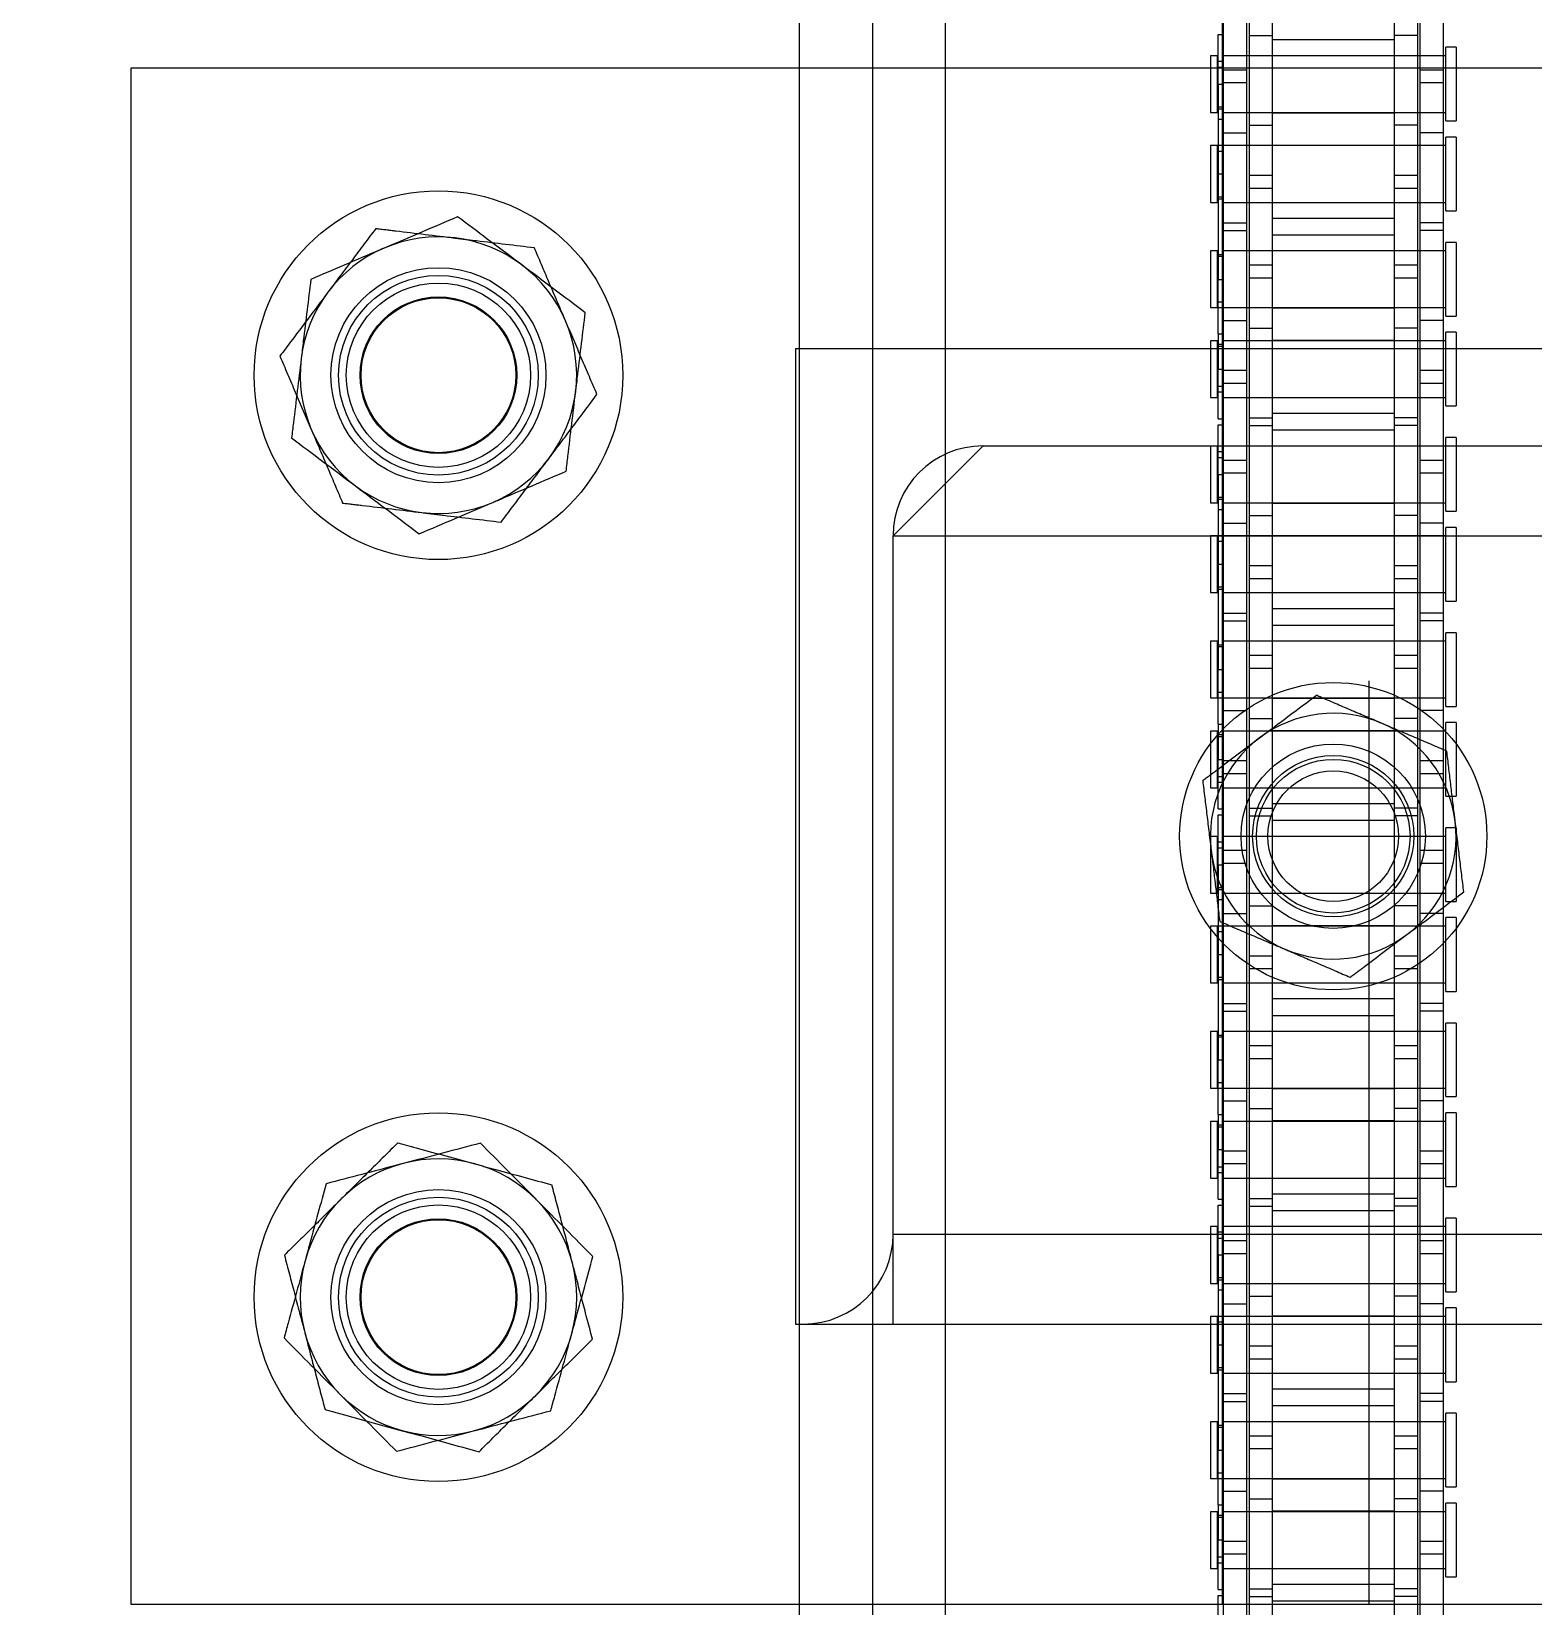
# Model space of a CAD drawing. Header units: metres. Extents: x 0 to 63075, y 0 to 44550.
# Drawn here: x 13844.7 to 13942.5, y 30472.4 to 30574.9 of the extents above; entities that cross this region are included whole.
import ezdxf

# ---------------------------------------------------------------- set-up
doc = ezdxf.new("R2010")
doc.units = ezdxf.units.M
doc.header["$LTSCALE"] = 75
doc.linetypes.add('HIDDEN2', pattern=[4.7625, 3.175, -1.5875])
for name, color, linetype in [('SDM', 7, 'Continuous'), ('SL1', 8, 'Continuous'), ('SL4', 4, 'Continuous'), ('ST1', 7, 'HIDDEN2')]:
    doc.layers.add(name, color=color, linetype=linetype)

# ---------------------------------------------------------------- blocks, each defined once
blk = doc.blocks.new('A$C52ce5e24')
at = {"layer": 'SL1'}
for radius, start, end in [(1221.5, 124.20985, 67.29436), (1158, 126.37415, 69.37001), (1150, 126.66829, 69.21988)]:
    blk.add_arc((6551.95, 10099.98), radius, start, end, dxfattribs=at)
blk = doc.blocks.new('A$Cb6dca9d5')
at = {"layer": 'SL4'}
for p, q in [((48.23, 4619.72), (48.23, 3669.71)), ((57.76, 3669.71), (57.76, 4459.48)), ((4.75, 3832.73), (48.23, 3832.73)), ((4.75, 3732.73), (4.75, 3832.73)), ((48, 3814.48), (48, 3750.98)), ((48, 3814.48), (48.23, 3814.48)), ((48, 3750.98), (48.23, 3750.98)), ((48.23, 3732.73), (4.75, 3732.73))]:
    blk.add_line(p, q, dxfattribs=at)
for centre, start, end in [((24.75, 3812.73), 53.0976, 113.0976), ((24.75, 3812.73), 113.0976, 173.0976), ((24.75, 3812.73), 353.0976, 53.0976), ((24.75, 3812.73), 173.0976, 233.0976), ((24.75, 3812.73), 293.0976, 353.0976), ((24.75, 3812.73), 233.0976, 293.0976), ((24.75, 3752.73), 104.7385, 164.7385), ((24.75, 3752.73), 44.7385, 104.7385), ((24.75, 3752.73), 344.7385, 44.7385), ((24.75, 3752.73), 164.7385, 224.7385), ((24.75, 3752.73), 284.7385, 344.7385), ((24.75, 3752.73), 224.7385, 284.7385)]:
    blk.add_arc(centre, 9, start, end, dxfattribs=at)
for points, knots in [([(26, 3823.04), (25.22, 3822.71), (23.66, 3822.04), (22.04, 3821.35), (21.22, 3821)], [0, 0, 0, 0, 0.495458, 1, 1, 1, 1]), ([(30.15, 3819.92), (30.06, 3820), (29.31, 3820.56), (27.9, 3821.61), (26.64, 3822.56), (26, 3823.04)], [0, 0, 0, 0, 0.07009, 0.5307844, 1, 1, 1, 1]), ([(21.22, 3821), (21.11, 3820.96), (20.25, 3820.59), (18.63, 3819.9), (17.17, 3819.28), (16.44, 3818.97)], [0, 0, 0, 0, 0.07009, 0.530784, 1, 1, 1, 1]), ([(34.31, 3816.8), (33.63, 3817.31), (32.27, 3818.33), (30.86, 3819.39), (30.15, 3819.92)], [0, 0, 0, 0, 0.495458, 1, 1, 1, 1]), ([(16.44, 3818.97), (16.28, 3817.64), (16.07, 3815.94), (15.86, 3814.19), (15.82, 3813.81)], [0, 0, 0, 0, 0.779636, 1, 1, 1, 1]), ([(33.68, 3811.64), (33.73, 3812.03), (33.94, 3813.77), (34.15, 3815.48), (34.31, 3816.8)], [0, 0, 0, 0, 0.2203639, 1, 1, 1, 1]), ([(15.82, 3813.81), (15.65, 3812.4), (15.43, 3810.66), (15.23, 3808.98), (15.19, 3808.65)], [0, 0, 0, 0, 0.803647, 1, 1, 1, 1]), ([(33.06, 3806.48), (33.1, 3806.81), (33.3, 3808.49), (33.51, 3810.24), (33.68, 3811.64)], [0, 0, 0, 0, 0.196353, 1, 1, 1, 1]), ([(15.19, 3808.65), (15.87, 3808.14), (17.23, 3807.12), (18.64, 3806.06), (19.35, 3805.53)], [0, 0, 0, 0, 0.495458, 1, 1, 1, 1]), ([(28.28, 3804.45), (28.39, 3804.49), (29.25, 3804.86), (30.87, 3805.55), (32.33, 3806.17), (33.06, 3806.48)], [0, 0, 0, 0, 0.07009, 0.530784, 1, 1, 1, 1]), ([(19.35, 3805.53), (19.44, 3805.45), (20.19, 3804.89), (21.6, 3803.84), (22.86, 3802.89), (23.5, 3802.41)], [0, 0, 0, 0, 0.07009, 0.530784, 1, 1, 1, 1]), ([(23.5, 3802.41), (24.28, 3802.74), (25.84, 3803.41), (27.46, 3804.1), (28.28, 3804.45)], [0, 0, 0, 0, 0.495458, 1, 1, 1, 1]), ([(27.49, 3762.75), (26.67, 3762.54), (25.02, 3762.1), (23.32, 3761.65), (22.46, 3761.43)], [0, 0, 0, 0, 0.495458, 1, 1, 1, 1]), ([(31.14, 3759.06), (31.06, 3759.15), (30.4, 3759.81), (29.16, 3761.06), (28.05, 3762.18), (27.49, 3762.75)], [0, 0, 0, 0, 0.07009, 0.530784, 1, 1, 1, 1]), ([(22.46, 3761.43), (22.34, 3761.4), (21.44, 3761.16), (19.74, 3760.71), (18.21, 3760.31), (17.44, 3760.11)], [0, 0, 0, 0, 0.07009, 0.530784, 1, 1, 1, 1]), ([(17.44, 3760.11), (17.08, 3758.82), (16.63, 3757.16), (16.17, 3755.47), (16.07, 3755.09)], [0, 0, 0, 0, 0.779636, 1, 1, 1, 1]), ([(34.8, 3755.37), (34.21, 3755.97), (33.01, 3757.18), (31.77, 3758.43), (31.14, 3759.06)], [0, 0, 0, 0, 0.495458, 1, 1, 1, 1]), ([(16.07, 3755.09), (15.7, 3753.73), (15.23, 3752.03), (14.79, 3750.4), (14.7, 3750.08)], [0, 0, 0, 0, 0.803647, 1, 1, 1, 1]), ([(33.43, 3750.36), (33.53, 3750.73), (34, 3752.43), (34.45, 3754.08), (34.8, 3755.37)], [0, 0, 0, 0, 0.2203639, 1, 1, 1, 1]), ([(14.7, 3750.08), (15.29, 3749.48), (16.49, 3748.27), (17.73, 3747.02), (18.36, 3746.39)], [0, 0, 0, 0, 0.495458, 1, 1, 1, 1]), ([(32.06, 3745.34), (32.15, 3745.66), (32.6, 3747.3), (33.06, 3748.99), (33.43, 3750.36)], [0, 0, 0, 0, 0.196353, 1, 1, 1, 1]), ([(18.36, 3746.39), (18.44, 3746.3), (19.1, 3745.64), (20.34, 3744.39), (21.45, 3743.27), (22.01, 3742.7)], [0, 0, 0, 0, 0.07009, 0.530784, 1, 1, 1, 1]), ([(27.04, 3744.02), (27.16, 3744.05), (28.06, 3744.29), (29.76, 3744.74), (31.29, 3745.14), (32.06, 3745.34)], [0, 0, 0, 0, 0.07009, 0.530784, 1, 1, 1, 1]), ([(22.01, 3742.7), (22.83, 3742.91), (24.48, 3743.35), (26.18, 3743.8), (27.04, 3744.02)], [0, 0, 0, 0, 0.495458, 1, 1, 1, 1])]:
    blk.add_open_spline(points, degree=3, knots=knots, dxfattribs=at)
at = {"layer": 'ST1'}
for p, q in [((53, 4669.71), (53, 3669.71)), ((57.76, 3669.71), (57.76, 4459.48)), ((75.78, 3732.73), (75.78, 4161.16)), ((85.31, 4150.02), (85.31, 3732.73)), ((77.52, 3841.2), (77.52, 3834.85)), ((79.03, 3841.2), (79.03, 3834.85)), ((86.96, 3841.2), (86.96, 3834.85)), ((88.49, 3841.2), (88.49, 3834.85)), ((75.84, 3837.59), (75.84, 3828.5)), ((77.36, 3837.59), (77.36, 3828.5)), ((88.64, 3837.59), (88.64, 3828.5)), ((90.16, 3837.59), (90.16, 3828.5)), ((75.51, 3834.91), (75.84, 3834.91)), ((75.51, 3831.67), (75.51, 3834.91)), ((77.52, 3834.85), (79.03, 3834.85)), ((77.52, 3834.85), (77.52, 3825.75)), ((79.03, 3834.85), (79.03, 3825.75)), ((88.49, 3834.85), (86.96, 3834.85)), ((86.96, 3834.85), (86.96, 3825.75)), ((88.49, 3834.85), (88.49, 3825.75)), ((79.03, 3834.57), (86.96, 3834.57)), ((90.34, 3829.28), (90.34, 3834.07)), ((91, 3834.07), (90.34, 3834.07)), ((91, 3834.07), (91, 3829.28)), ((48.23, 3832.73), (123.23, 3832.73)), ((75, 3833.52), (75, 3829.83)), ((75.47, 3833.52), (75, 3833.52)), ((75.47, 3829.83), (75.47, 3833.52)), ((75.84, 3833.15), (75.47, 3833.15)), ((75.51, 3832.78), (75.84, 3832.78)), ((77.36, 3833.52), (75.84, 3833.52)), ((90.34, 3833.52), (75.84, 3833.52)), ((75.84, 3832.61), (77.36, 3832.61)), ((79.03, 3833.52), (77.52, 3833.52)), ((86.96, 3833.52), (79.03, 3833.52)), ((88.49, 3833.52), (86.96, 3833.52)), ((90.16, 3833.52), (88.64, 3833.52)), ((88.64, 3832.61), (90.16, 3832.61)), ((75.51, 3831.67), (75.84, 3831.67)), ((75.51, 3831.67), (75.51, 3818.97)), ((77.36, 3831.75), (75.84, 3831.75)), ((90.16, 3831.75), (88.64, 3831.75)), ((75, 3829.83), (75.47, 3829.83)), ((75.47, 3830.2), (75.84, 3830.2)), ((75.51, 3830.06), (75.84, 3830.06)), ((75.84, 3829.83), (77.36, 3829.83)), ((75.84, 3829.83), (90.34, 3829.83)), ((77.52, 3829.83), (79.03, 3829.83)), ((79.03, 3829.83), (86.96, 3829.83)), ((86.96, 3829.79), (79.03, 3829.79)), ((86.96, 3829.83), (88.49, 3829.83)), ((88.64, 3829.83), (90.16, 3829.83)), ((75.84, 3829.38), (75.51, 3829.38)), ((75.84, 3828.5), (77.36, 3828.5)), ((75.84, 3828.5), (75.84, 3822.15)), ((77.36, 3828.5), (77.36, 3822.15)), ((77.52, 3829), (79.03, 3829)), ((88.49, 3829), (86.96, 3829)), ((90.16, 3828.5), (88.64, 3828.5)), ((88.64, 3828.5), (88.64, 3822.15)), ((90.16, 3828.5), (90.16, 3822.15)), ((90.34, 3829.28), (91, 3829.28)), ((75, 3827.67), (75, 3823.98)), ((75.47, 3827.67), (75, 3827.67)), ((75.47, 3823.98), (75.47, 3827.67)), ((77.36, 3827.67), (75.51, 3827.67)), ((90.34, 3827.67), (75.84, 3827.67)), ((79.03, 3827.67), (77.52, 3827.67)), ((79.03, 3827.71), (86.96, 3827.71)), ((86.96, 3827.67), (79.03, 3827.67)), ((88.49, 3827.67), (86.96, 3827.67)), ((90.16, 3827.67), (88.64, 3827.67)), ((90.34, 3823.43), (90.34, 3828.23)), ((91, 3828.23), (90.34, 3828.23)), ((91, 3828.23), (91, 3823.43)), ((75.84, 3827.3), (75.47, 3827.3)), ((75.51, 3825.83), (75.84, 3825.83)), ((77.52, 3825.75), (77.52, 3824.89)), ((77.52, 3825.75), (79.03, 3825.75)), ((79.03, 3825.75), (79.03, 3824.89)), ((86.96, 3825.75), (86.96, 3824.89)), ((86.96, 3825.75), (88.49, 3825.75)), ((88.49, 3825.75), (88.49, 3824.89)), ((75.47, 3824.35), (75.84, 3824.35)), ((77.52, 3824.89), (77.52, 3815.8)), ((79.03, 3824.89), (77.52, 3824.89)), ((79.03, 3824.89), (79.03, 3815.8)), ((86.96, 3824.89), (86.96, 3815.8)), ((88.49, 3824.89), (86.96, 3824.89)), ((88.49, 3824.89), (88.49, 3815.8)), ((75, 3823.98), (75.47, 3823.98)), ((75.51, 3824.21), (75.84, 3824.21)), ((75.84, 3823.98), (77.36, 3823.98)), ((75.84, 3823.98), (90.34, 3823.98)), ((77.52, 3823.98), (79.03, 3823.98)), ((79.03, 3823.98), (86.96, 3823.98)), ((86.96, 3823.98), (88.49, 3823.98)), ((88.64, 3823.98), (90.16, 3823.98)), ((90.34, 3823.43), (91, 3823.43)), ((75.84, 3822.65), (77.36, 3822.65)), ((86.96, 3822.93), (79.03, 3822.93)), ((90.16, 3822.65), (88.64, 3822.65)), ((75.84, 3822.15), (77.36, 3822.15)), ((75.84, 3822.15), (75.84, 3813.05)), ((77.36, 3822.15), (77.36, 3813.05)), ((79.03, 3821.87), (86.96, 3821.87)), ((90.16, 3822.15), (88.64, 3822.15)), ((88.64, 3822.15), (88.64, 3813.05)), ((90.16, 3822.15), (90.16, 3813.05)), ((90.34, 3816.58), (90.34, 3821.37)), ((91, 3821.37), (90.34, 3821.37)), ((91, 3821.37), (91, 3816.58)), ((75, 3820.82), (75, 3817.13)), ((75.47, 3820.82), (75, 3820.82)), ((75.47, 3817.13), (75.47, 3820.82)), ((75.84, 3820.45), (75.47, 3820.45)), ((75.51, 3820.59), (75.84, 3820.59)), ((77.36, 3820.82), (75.84, 3820.82)), ((90.34, 3820.82), (75.84, 3820.82)), ((79.03, 3820.82), (77.52, 3820.82)), ((86.96, 3820.82), (79.03, 3820.82)), ((88.49, 3820.82), (86.96, 3820.82)), ((90.16, 3820.82), (88.64, 3820.82)), ((77.52, 3819.91), (79.03, 3819.91)), ((86.96, 3819.91), (88.49, 3819.91)), ((75.51, 3818.97), (75.84, 3818.97)), ((75.51, 3815.42), (75.51, 3818.97)), ((79.03, 3819.05), (77.52, 3819.05)), ((88.49, 3819.05), (86.96, 3819.05)), ((75.47, 3817.5), (75.84, 3817.5)), ((75, 3817.13), (75.47, 3817.13)), ((75.51, 3817.13), (77.36, 3817.13)), ((75.84, 3817.13), (90.34, 3817.13)), ((75.84, 3816.3), (77.36, 3816.3)), ((77.52, 3817.13), (79.03, 3817.13)), ((79.03, 3817.13), (86.96, 3817.13)), ((86.96, 3817.09), (79.03, 3817.09)), ((86.96, 3817.13), (88.49, 3817.13)), ((88.64, 3817.13), (90.16, 3817.13)), ((90.16, 3816.3), (88.64, 3816.3)), ((90.34, 3816.58), (91, 3816.58)), ((75.51, 3815.42), (75.51, 3813.13)), ((75.51, 3815.42), (75.84, 3815.42)), ((77.52, 3815.8), (79.03, 3815.8)), ((77.52, 3815.8), (77.52, 3809.45)), ((79.03, 3815.8), (79.03, 3809.45)), ((88.49, 3815.8), (86.96, 3815.8)), ((86.96, 3815.8), (86.96, 3809.45)), ((88.49, 3815.8), (88.49, 3809.45)), ((90.34, 3810.73), (90.34, 3815.53)), ((91, 3815.53), (90.34, 3815.53)), ((91, 3815.53), (91, 3810.73)), ((48.23, 3814.48), (123.23, 3814.48)), ((75, 3814.97), (75, 3811.28)), ((75.47, 3814.97), (75, 3814.97)), ((75.47, 3811.28), (75.47, 3814.97)), ((75.84, 3814.6), (75.47, 3814.6)), ((75.51, 3814.75), (75.84, 3814.75)), ((77.36, 3814.97), (75.84, 3814.97)), ((90.34, 3814.97), (75.84, 3814.97)), ((79.03, 3814.97), (77.52, 3814.97)), ((79.03, 3815.01), (86.96, 3815.01)), ((86.96, 3814.97), (79.03, 3814.97)), ((88.49, 3814.97), (86.96, 3814.97)), ((90.16, 3814.97), (88.64, 3814.97)), ((75.51, 3813.13), (75.84, 3813.13)), ((75.51, 3809.9), (75.51, 3813.13)), ((75.84, 3813.05), (75.84, 3812.19)), ((75.84, 3813.05), (77.36, 3813.05)), ((75.84, 3812.19), (75.84, 3803.1)), ((77.36, 3812.19), (75.84, 3812.19)), ((77.36, 3813.05), (77.36, 3812.19)), ((77.36, 3812.19), (77.36, 3803.1)), ((88.64, 3813.05), (88.64, 3812.19)), ((88.64, 3813.05), (90.16, 3813.05)), ((88.64, 3812.19), (88.64, 3803.1)), ((90.16, 3812.19), (88.64, 3812.19)), ((90.16, 3813.05), (90.16, 3812.19)), ((90.16, 3812.19), (90.16, 3803.1)), ((75, 3811.28), (75.47, 3811.28)), ((75.47, 3811.65), (75.84, 3811.65)), ((75.51, 3812.02), (75.84, 3812.02)), ((75.84, 3811.28), (77.36, 3811.28)), ((75.84, 3811.28), (90.34, 3811.28)), ((77.52, 3811.28), (79.03, 3811.28)), ((79.03, 3811.28), (86.96, 3811.28)), ((86.96, 3811.28), (88.49, 3811.28)), ((88.64, 3811.28), (90.16, 3811.28)), ((86.96, 3810.23), (79.03, 3810.23)), ((90.34, 3810.73), (91, 3810.73)), ((75.51, 3809.9), (75.84, 3809.9)), ((75.51, 3809.51), (75.84, 3809.51)), ((75.51, 3806.27), (75.51, 3809.51)), ((77.52, 3809.95), (79.03, 3809.95)), ((77.52, 3809.45), (79.03, 3809.45)), ((77.52, 3809.45), (77.52, 3800.35)), ((79.03, 3809.17), (86.96, 3809.17)), ((79.03, 3809.45), (79.03, 3800.35)), ((88.49, 3809.95), (86.96, 3809.95)), ((88.49, 3809.45), (86.96, 3809.45)), ((86.96, 3809.45), (86.96, 3800.35)), ((88.49, 3809.45), (88.49, 3800.35)), ((60.2, 3808.13), (54.35, 3802.28)), ((60.2, 3808.13), (325.8, 3808.13)), ((75, 3808.12), (75, 3804.43)), ((75.47, 3808.12), (75, 3808.12)), ((75.47, 3804.43), (75.47, 3808.12)), ((77.36, 3808.12), (75.84, 3808.12)), ((90.34, 3808.12), (75.84, 3808.12)), ((79.03, 3808.12), (77.52, 3808.12)), ((86.96, 3808.12), (79.03, 3808.12)), ((88.49, 3808.12), (86.96, 3808.12)), ((90.16, 3808.12), (88.64, 3808.12)), ((90.34, 3803.88), (90.34, 3808.67)), ((91, 3808.67), (90.34, 3808.67)), ((91, 3808.67), (91, 3803.88)), ((75.84, 3807.75), (75.47, 3807.75)), ((75.51, 3807.38), (75.84, 3807.38)), ((75.84, 3807.21), (77.36, 3807.21)), ((88.64, 3807.21), (90.16, 3807.21)), ((75.51, 3806.27), (75.84, 3806.27)), ((75.51, 3806.27), (75.51, 3793.57)), ((77.36, 3806.35), (75.84, 3806.35)), ((90.16, 3806.35), (88.64, 3806.35)), ((75, 3804.43), (75.47, 3804.43)), ((75.47, 3804.8), (75.84, 3804.8)), ((75.51, 3804.66), (75.84, 3804.66)), ((75.84, 3803.98), (75.51, 3803.98)), ((75.84, 3804.43), (77.36, 3804.43)), ((75.84, 3804.43), (90.34, 3804.43)), ((77.52, 3804.43), (79.03, 3804.43)), ((79.03, 3804.43), (86.96, 3804.43)), ((86.96, 3804.39), (79.03, 3804.39)), ((86.96, 3804.43), (88.49, 3804.43)), ((88.64, 3804.43), (90.16, 3804.43)), ((90.34, 3803.88), (91, 3803.88)), ((75.84, 3803.1), (77.36, 3803.1)), ((75.84, 3803.1), (75.84, 3796.75)), ((77.36, 3803.1), (77.36, 3796.75)), ((77.52, 3803.6), (79.03, 3803.6)), ((88.49, 3803.6), (86.96, 3803.6)), ((90.16, 3803.1), (88.64, 3803.1)), ((88.64, 3803.1), (88.64, 3796.75)), ((90.16, 3803.1), (90.16, 3796.75)), ((90.34, 3798.03), (90.34, 3802.83)), ((91, 3802.83), (90.34, 3802.83)), ((91, 3802.83), (91, 3798.03)), ((54.35, 3802.28), (331.65, 3802.28)), ((54.35, 3756.83), (54.35, 3802.28)), ((75, 3802.27), (75, 3798.58)), ((75.47, 3802.27), (75, 3802.27)), ((75.47, 3798.58), (75.47, 3802.27)), ((75.84, 3801.9), (75.47, 3801.9)), ((77.36, 3802.27), (75.51, 3802.27)), ((90.34, 3802.27), (75.84, 3802.27)), ((79.03, 3802.27), (77.52, 3802.27)), ((79.03, 3802.31), (86.96, 3802.31)), ((86.96, 3802.27), (79.03, 3802.27)), ((88.49, 3802.27), (86.96, 3802.27)), ((90.16, 3802.27), (88.64, 3802.27)), ((75.51, 3800.43), (75.84, 3800.43)), ((77.52, 3800.35), (77.52, 3799.49)), ((77.52, 3800.35), (79.03, 3800.35)), ((79.03, 3800.35), (79.03, 3799.49)), ((86.96, 3800.35), (86.96, 3799.49)), ((86.96, 3800.35), (88.49, 3800.35)), ((88.49, 3800.35), (88.49, 3799.49)), ((75.47, 3798.95), (75.84, 3798.95)), ((75.51, 3798.81), (75.84, 3798.81)), ((77.52, 3799.49), (77.52, 3790.4)), ((79.03, 3799.49), (77.52, 3799.49)), ((79.03, 3799.49), (79.03, 3790.4)), ((86.96, 3799.49), (86.96, 3790.4)), ((88.49, 3799.49), (86.96, 3799.49)), ((88.49, 3799.49), (88.49, 3790.4)), ((75, 3798.58), (75.47, 3798.58)), ((75.84, 3798.58), (77.36, 3798.58)), ((75.84, 3798.58), (90.34, 3798.58)), ((77.52, 3798.58), (79.03, 3798.58)), ((79.03, 3798.58), (86.96, 3798.58)), ((86.96, 3798.58), (88.49, 3798.58)), ((88.64, 3798.58), (90.16, 3798.58)), ((90.34, 3798.03), (91, 3798.03)), ((75.84, 3797.25), (77.36, 3797.25)), ((75.84, 3796.75), (77.36, 3796.75)), ((75.84, 3796.75), (75.84, 3787.65)), ((77.36, 3796.75), (77.36, 3787.65)), ((86.96, 3797.53), (79.03, 3797.53)), ((90.16, 3797.25), (88.64, 3797.25)), ((90.16, 3796.75), (88.64, 3796.75)), ((88.64, 3796.75), (88.64, 3787.65)), ((90.16, 3796.75), (90.16, 3787.65)), ((79.03, 3796.47), (86.96, 3796.47)), ((90.34, 3791.18), (90.34, 3795.97)), ((91, 3795.97), (90.34, 3795.97)), ((91, 3795.97), (91, 3791.18)), ((75, 3795.42), (75, 3791.73)), ((75.47, 3795.42), (75, 3795.42)), ((75.47, 3791.73), (75.47, 3795.42)), ((75.84, 3795.05), (75.47, 3795.05)), ((75.51, 3795.19), (75.84, 3795.19)), ((77.36, 3795.42), (75.84, 3795.42)), ((90.34, 3795.42), (75.84, 3795.42)), ((79.03, 3795.42), (77.52, 3795.42)), ((86.96, 3795.42), (79.03, 3795.42)), ((88.49, 3795.42), (86.96, 3795.42)), ((90.16, 3795.42), (88.64, 3795.42)), ((77.52, 3794.51), (79.03, 3794.51)), ((79.03, 3793.65), (77.52, 3793.65)), ((86.96, 3794.51), (88.49, 3794.51)), ((88.49, 3793.65), (86.96, 3793.65)), ((75.51, 3793.57), (75.84, 3793.57)), ((75.51, 3790.02), (75.51, 3793.57)), ((75, 3791.73), (75.47, 3791.73)), ((75.47, 3792.1), (75.84, 3792.1)), ((75.51, 3791.73), (77.36, 3791.73)), ((75.84, 3791.73), (90.34, 3791.73)), ((77.52, 3791.73), (79.03, 3791.73)), ((79.03, 3791.73), (86.96, 3791.73)), ((86.96, 3791.69), (79.03, 3791.69)), ((86.96, 3791.73), (88.49, 3791.73)), ((88.64, 3791.73), (90.16, 3791.73)), ((75.84, 3790.9), (77.36, 3790.9)), ((90.16, 3790.9), (88.64, 3790.9)), ((90.34, 3791.18), (91, 3791.18)), ((75, 3789.57), (75, 3785.88)), ((75.47, 3789.57), (75, 3789.57)), ((75.47, 3785.88), (75.47, 3789.57)), ((75.51, 3790.02), (75.51, 3787.73)), ((75.51, 3790.02), (75.84, 3790.02)), ((77.36, 3789.57), (75.84, 3789.57)), ((90.34, 3789.57), (75.84, 3789.57)), ((77.52, 3790.4), (79.03, 3790.4)), ((77.52, 3790.4), (77.52, 3784.05)), ((79.03, 3789.57), (77.52, 3789.57)), ((79.03, 3789.61), (86.96, 3789.61)), ((86.96, 3789.57), (79.03, 3789.57)), ((79.03, 3790.4), (79.03, 3784.05)), ((88.49, 3790.4), (86.96, 3790.4)), ((86.96, 3790.4), (86.96, 3784.05)), ((88.49, 3789.57), (86.96, 3789.57)), ((88.49, 3790.4), (88.49, 3784.05)), ((90.16, 3789.57), (88.64, 3789.57)), ((90.34, 3785.33), (90.34, 3790.13)), ((91, 3790.13), (90.34, 3790.13)), ((91, 3790.13), (91, 3785.33)), ((75.84, 3789.2), (75.47, 3789.2)), ((75.51, 3789.35), (75.84, 3789.35)), ((75.51, 3787.73), (75.84, 3787.73)), ((75.51, 3784.5), (75.51, 3787.73)), ((75.84, 3787.65), (75.84, 3786.79)), ((75.84, 3787.65), (77.36, 3787.65)), ((77.36, 3787.65), (77.36, 3786.79)), ((88.64, 3787.65), (88.64, 3786.79)), ((88.64, 3787.65), (90.16, 3787.65)), ((90.16, 3787.65), (90.16, 3786.79)), ((75.51, 3786.62), (75.84, 3786.62)), ((75.84, 3786.79), (75.84, 3777.7)), ((77.36, 3786.79), (75.84, 3786.79)), ((77.36, 3786.79), (77.36, 3777.7)), ((88.64, 3786.79), (88.64, 3777.7)), ((90.16, 3786.79), (88.64, 3786.79)), ((90.16, 3786.79), (90.16, 3777.7)), ((75, 3785.88), (75.47, 3785.88)), ((75.47, 3786.25), (75.84, 3786.25)), ((75.84, 3785.88), (77.36, 3785.88)), ((75.84, 3785.88), (90.34, 3785.88)), ((77.52, 3785.88), (79.03, 3785.88)), ((79.03, 3785.88), (86.96, 3785.88)), ((86.96, 3785.88), (88.49, 3785.88)), ((88.64, 3785.88), (90.16, 3785.88)), ((75.51, 3784.5), (75.84, 3784.5)), ((77.52, 3784.55), (79.03, 3784.55)), ((86.96, 3784.83), (79.03, 3784.83)), ((88.49, 3784.55), (86.96, 3784.55)), ((90.34, 3785.33), (91, 3785.33)), ((75.51, 3784.11), (75.84, 3784.11)), ((75.51, 3780.87), (75.51, 3784.11)), ((77.52, 3784.05), (79.03, 3784.05)), ((77.52, 3784.05), (77.52, 3774.95)), ((79.03, 3783.77), (86.96, 3783.77)), ((79.03, 3784.05), (79.03, 3774.95)), ((88.49, 3784.05), (86.96, 3784.05)), ((86.96, 3784.05), (86.96, 3774.95)), ((88.49, 3784.05), (88.49, 3774.95)), ((75, 3782.72), (75, 3779.03)), ((75.47, 3782.72), (75, 3782.72)), ((75.47, 3779.03), (75.47, 3782.72)), ((75.84, 3782.35), (75.47, 3782.35)), ((77.36, 3782.72), (75.84, 3782.72)), ((90.34, 3782.72), (75.84, 3782.72)), ((79.03, 3782.72), (77.52, 3782.72)), ((86.96, 3782.72), (79.03, 3782.72)), ((88.49, 3782.72), (86.96, 3782.72)), ((90.16, 3782.72), (88.64, 3782.72)), ((90.34, 3778.48), (90.34, 3783.27)), ((91, 3783.27), (90.34, 3783.27)), ((91, 3783.27), (91, 3778.48)), ((75.51, 3781.98), (75.84, 3781.98)), ((75.84, 3781.81), (77.36, 3781.81)), ((88.64, 3781.81), (90.16, 3781.81)), ((75.51, 3780.87), (75.84, 3780.87)), ((75.51, 3780.87), (75.51, 3768.17)), ((77.36, 3780.95), (75.84, 3780.95)), ((90.16, 3780.95), (88.64, 3780.95)), ((75.47, 3779.4), (75.84, 3779.4)), ((75.51, 3779.26), (75.84, 3779.26)), ((75, 3779.03), (75.47, 3779.03)), ((75.84, 3778.58), (75.51, 3778.58)), ((75.84, 3779.03), (77.36, 3779.03)), ((75.84, 3779.03), (90.34, 3779.03)), ((77.52, 3779.03), (79.03, 3779.03)), ((79.03, 3779.03), (86.96, 3779.03)), ((86.96, 3778.99), (79.03, 3778.99)), ((86.96, 3779.03), (88.49, 3779.03)), ((88.64, 3779.03), (90.16, 3779.03)), ((90.34, 3778.48), (91, 3778.48)), ((75.84, 3777.7), (77.36, 3777.7)), ((75.84, 3777.7), (75.84, 3771.35)), ((77.36, 3777.7), (77.36, 3771.35)), ((77.52, 3778.2), (79.03, 3778.2)), ((88.49, 3778.2), (86.96, 3778.2)), ((90.16, 3777.7), (88.64, 3777.7)), ((88.64, 3777.7), (88.64, 3771.35)), ((90.16, 3777.7), (90.16, 3771.35)), ((90.34, 3772.63), (90.34, 3777.43)), ((91, 3777.43), (90.34, 3777.43)), ((91, 3777.43), (91, 3772.63)), ((75, 3776.87), (75, 3773.18)), ((75.47, 3776.87), (75, 3776.87)), ((75.47, 3773.18), (75.47, 3776.87)), ((75.84, 3776.5), (75.47, 3776.5)), ((77.36, 3776.87), (75.51, 3776.87)), ((90.34, 3776.87), (75.84, 3776.87)), ((79.03, 3776.87), (77.52, 3776.87)), ((79.03, 3776.91), (86.96, 3776.91)), ((86.96, 3776.87), (79.03, 3776.87)), ((88.49, 3776.87), (86.96, 3776.87)), ((90.16, 3776.87), (88.64, 3776.87)), ((75.51, 3775.03), (75.84, 3775.03)), ((77.52, 3774.95), (77.52, 3774.1)), ((77.52, 3774.95), (79.03, 3774.95)), ((79.03, 3774.95), (79.03, 3774.1)), ((86.96, 3774.95), (86.96, 3774.1)), ((86.96, 3774.95), (88.49, 3774.95)), ((88.49, 3774.95), (88.49, 3774.1)), ((75, 3773.18), (75.47, 3773.18)), ((75.47, 3773.55), (75.84, 3773.55)), ((75.51, 3773.41), (75.84, 3773.41)), ((75.84, 3773.18), (77.36, 3773.18)), ((75.84, 3773.18), (90.34, 3773.18)), ((77.52, 3774.1), (77.52, 3765)), ((79.03, 3774.1), (77.52, 3774.1)), ((77.52, 3773.18), (79.03, 3773.18)), ((79.03, 3773.18), (86.96, 3773.18)), ((79.03, 3774.1), (79.03, 3765)), ((86.96, 3774.1), (86.96, 3765)), ((88.49, 3774.1), (86.96, 3774.1)), ((86.96, 3773.18), (88.49, 3773.18)), ((88.49, 3774.1), (88.49, 3765)), ((88.64, 3773.18), (90.16, 3773.18)), ((86.96, 3772.14), (79.03, 3772.14)), ((90.34, 3772.63), (91, 3772.63)), ((75.84, 3771.85), (77.36, 3771.85)), ((75.84, 3771.35), (77.36, 3771.35)), ((75.84, 3771.35), (75.84, 3762.25)), ((77.36, 3771.35), (77.36, 3762.25)), ((79.03, 3771.07), (86.96, 3771.07)), ((90.16, 3771.85), (88.64, 3771.85)), ((90.16, 3771.35), (88.64, 3771.35)), ((88.64, 3771.35), (88.64, 3762.25)), ((90.16, 3771.35), (90.16, 3762.25)), ((75, 3770.02), (75, 3766.33)), ((75.47, 3770.02), (75, 3770.02)), ((75.47, 3766.33), (75.47, 3770.02)), ((77.36, 3770.02), (75.84, 3770.02)), ((90.34, 3770.02), (75.84, 3770.02)), ((79.03, 3770.02), (77.52, 3770.02)), ((86.96, 3770.02), (79.03, 3770.02)), ((88.49, 3770.02), (86.96, 3770.02)), ((90.16, 3770.02), (88.64, 3770.02)), ((90.34, 3765.78), (90.34, 3770.57)), ((91, 3770.57), (90.34, 3770.57)), ((91, 3770.57), (91, 3765.78)), ((75.84, 3769.65), (75.47, 3769.65)), ((75.51, 3769.79), (75.84, 3769.79)), ((77.52, 3769.11), (79.03, 3769.11)), ((86.96, 3769.11), (88.49, 3769.11)), ((75.51, 3768.17), (75.84, 3768.17)), ((75.51, 3764.62), (75.51, 3768.17)), ((79.03, 3768.25), (77.52, 3768.25)), ((88.49, 3768.25), (86.96, 3768.25)), ((75, 3766.33), (75.47, 3766.33)), ((75.47, 3766.7), (75.84, 3766.7)), ((75.51, 3766.33), (77.36, 3766.33)), ((75.84, 3766.33), (90.34, 3766.33)), ((77.52, 3766.33), (79.03, 3766.33)), ((79.03, 3766.33), (86.96, 3766.33)), ((86.96, 3766.29), (79.03, 3766.29)), ((86.96, 3766.33), (88.49, 3766.33)), ((88.64, 3766.33), (90.16, 3766.33)), ((75.84, 3765.5), (77.36, 3765.5)), ((77.52, 3765), (79.03, 3765)), ((77.52, 3765), (77.52, 3758.65)), ((79.03, 3765), (79.03, 3758.65)), ((88.49, 3765), (86.96, 3765)), ((86.96, 3765), (86.96, 3758.65)), ((88.49, 3765), (88.49, 3758.65)), ((90.16, 3765.5), (88.64, 3765.5)), ((90.34, 3765.78), (91, 3765.78)), ((75, 3764.17), (75, 3760.48)), ((75.47, 3764.17), (75, 3764.17)), ((75.47, 3760.48), (75.47, 3764.17)), ((75.51, 3764.62), (75.51, 3762.33)), ((75.51, 3764.62), (75.84, 3764.62)), ((75.51, 3763.95), (75.84, 3763.95)), ((77.36, 3764.17), (75.84, 3764.17)), ((90.34, 3764.17), (75.84, 3764.17)), ((79.03, 3764.17), (77.52, 3764.17)), ((79.03, 3764.22), (86.96, 3764.22)), ((86.96, 3764.17), (79.03, 3764.17)), ((88.49, 3764.17), (86.96, 3764.17)), ((90.16, 3764.17), (88.64, 3764.17)), ((90.34, 3759.93), (90.34, 3764.73)), ((91, 3764.73), (90.34, 3764.73)), ((91, 3764.73), (91, 3759.93)), ((75.84, 3763.8), (75.47, 3763.8)), ((75.51, 3762.33), (75.84, 3762.33)), ((75.51, 3759.1), (75.51, 3762.33)), ((75.84, 3762.25), (75.84, 3761.4)), ((75.84, 3762.25), (77.36, 3762.25)), ((77.36, 3762.25), (77.36, 3761.4)), ((88.64, 3762.25), (88.64, 3761.4)), ((88.64, 3762.25), (90.16, 3762.25)), ((90.16, 3762.25), (90.16, 3761.4)), ((75.47, 3760.85), (75.84, 3760.85)), ((75.51, 3761.22), (75.84, 3761.22)), ((75.84, 3761.4), (75.84, 3752.3)), ((77.36, 3761.4), (75.84, 3761.4)), ((77.36, 3761.4), (77.36, 3752.3)), ((88.64, 3761.4), (88.64, 3752.3)), ((90.16, 3761.4), (88.64, 3761.4)), ((90.16, 3761.4), (90.16, 3752.3)), ((75, 3760.48), (75.47, 3760.48)), ((75.84, 3760.48), (77.36, 3760.48)), ((75.84, 3760.48), (90.34, 3760.48)), ((77.52, 3760.48), (79.03, 3760.48)), ((79.03, 3760.48), (86.96, 3760.48)), ((86.96, 3760.48), (88.49, 3760.48)), ((88.64, 3760.48), (90.16, 3760.48)), ((90.34, 3759.93), (91, 3759.93)), ((75.51, 3759.1), (75.84, 3759.1)), ((77.52, 3759.15), (79.03, 3759.15)), ((86.96, 3759.44), (79.03, 3759.44)), ((88.49, 3759.15), (86.96, 3759.15)), ((75.51, 3758.71), (75.84, 3758.71)), ((75.51, 3755.48), (75.51, 3758.71)), ((77.52, 3758.65), (79.03, 3758.65)), ((77.52, 3758.65), (77.52, 3749.56)), ((79.03, 3758.37), (86.96, 3758.37)), ((79.03, 3758.65), (79.03, 3749.56)), ((88.49, 3758.65), (86.96, 3758.65)), ((86.96, 3758.65), (86.96, 3749.56)), ((88.49, 3758.65), (88.49, 3749.56)), ((90.34, 3753.08), (90.34, 3757.87)), ((91, 3757.87), (90.34, 3757.87)), ((91, 3757.87), (91, 3753.08)), ((54.35, 3750.98), (54.35, 3756.83)), ((54.35, 3756.83), (331.65, 3756.83)), ((75, 3757.32), (75, 3753.63)), ((75.47, 3757.32), (75, 3757.32)), ((75.47, 3753.63), (75.47, 3757.32)), ((75.84, 3756.95), (75.47, 3756.95)), ((77.36, 3757.32), (75.84, 3757.32)), ((90.34, 3757.32), (75.84, 3757.32)), ((79.03, 3757.32), (77.52, 3757.32)), ((86.96, 3757.32), (79.03, 3757.32)), ((88.49, 3757.32), (86.96, 3757.32)), ((90.16, 3757.32), (88.64, 3757.32)), ((75.51, 3756.58), (75.84, 3756.58)), ((75.84, 3756.41), (77.36, 3756.41)), ((88.64, 3756.41), (90.16, 3756.41)), ((75.51, 3755.48), (75.84, 3755.48)), ((75.51, 3755.48), (75.51, 3742.78)), ((77.36, 3755.55), (75.84, 3755.55)), ((90.16, 3755.55), (88.64, 3755.55)), ((75, 3753.63), (75.47, 3753.63)), ((75.47, 3754), (75.84, 3754)), ((75.51, 3753.86), (75.84, 3753.86)), ((75.84, 3753.63), (77.36, 3753.63)), ((75.84, 3753.63), (90.34, 3753.63)), ((77.52, 3753.63), (79.03, 3753.63)), ((79.03, 3753.63), (86.96, 3753.63)), ((86.96, 3753.63), (88.49, 3753.63)), ((88.64, 3753.63), (90.16, 3753.63)), ((75.84, 3753.18), (75.51, 3753.18)), ((77.52, 3752.8), (79.03, 3752.8)), ((86.96, 3753.59), (79.03, 3753.59)), ((88.49, 3752.8), (86.96, 3752.8)), ((90.34, 3753.08), (91, 3753.08)), ((75.84, 3752.3), (77.36, 3752.3)), ((75.84, 3752.3), (75.84, 3745.95)), ((77.36, 3752.3), (77.36, 3745.95)), ((90.16, 3752.3), (88.64, 3752.3)), ((88.64, 3752.3), (88.64, 3745.95)), ((90.16, 3752.3), (90.16, 3745.95)), ((90.34, 3747.23), (90.34, 3752.03)), ((91, 3752.03), (90.34, 3752.03)), ((91, 3752.03), (91, 3747.23)), ((48.23, 3750.98), (123.23, 3750.98)), ((75, 3751.47), (75, 3747.78)), ((75.47, 3751.47), (75, 3751.47)), ((75.47, 3747.78), (75.47, 3751.47)), ((75.84, 3751.1), (75.47, 3751.1)), ((77.36, 3751.47), (75.51, 3751.47)), ((90.34, 3751.47), (75.84, 3751.47)), ((79.03, 3751.47), (77.52, 3751.47)), ((79.03, 3751.52), (86.96, 3751.52)), ((86.96, 3751.47), (79.03, 3751.47)), ((88.49, 3751.47), (86.96, 3751.47)), ((90.16, 3751.47), (88.64, 3751.47)), ((75.51, 3749.63), (75.84, 3749.63)), ((77.52, 3749.56), (77.52, 3748.7)), ((77.52, 3749.56), (79.03, 3749.56)), ((79.03, 3749.56), (79.03, 3748.7)), ((86.96, 3749.56), (86.96, 3748.7)), ((86.96, 3749.56), (88.49, 3749.56)), ((88.49, 3749.56), (88.49, 3748.7)), ((77.52, 3748.7), (77.52, 3739.6)), ((79.03, 3748.7), (77.52, 3748.7)), ((79.03, 3748.7), (79.03, 3739.6)), ((86.96, 3748.7), (86.96, 3739.6)), ((88.49, 3748.7), (86.96, 3748.7)), ((88.49, 3748.7), (88.49, 3739.6)), ((75, 3747.78), (75.47, 3747.78)), ((75.47, 3748.15), (75.84, 3748.15)), ((75.51, 3748.01), (75.84, 3748.01)), ((75.84, 3747.78), (77.36, 3747.78)), ((75.84, 3747.78), (90.34, 3747.78)), ((77.52, 3747.78), (79.03, 3747.78)), ((79.03, 3747.78), (86.96, 3747.78)), ((86.96, 3747.78), (88.49, 3747.78)), ((88.64, 3747.78), (90.16, 3747.78)), ((75.84, 3746.45), (77.36, 3746.45)), ((86.96, 3746.74), (79.03, 3746.74)), ((90.16, 3746.45), (88.64, 3746.45)), ((90.34, 3747.23), (91, 3747.23)), ((75.84, 3745.95), (77.36, 3745.95)), ((75.84, 3745.95), (75.84, 3736.86)), ((77.36, 3745.95), (77.36, 3736.86)), ((79.03, 3745.67), (86.96, 3745.67)), ((90.16, 3745.95), (88.64, 3745.95)), ((88.64, 3745.95), (88.64, 3736.86)), ((90.16, 3745.95), (90.16, 3736.86)), ((75, 3744.62), (75, 3740.93)), ((75.47, 3744.62), (75, 3744.62)), ((75.47, 3740.93), (75.47, 3744.62)), ((75.51, 3744.39), (75.84, 3744.39)), ((77.36, 3744.62), (75.84, 3744.62)), ((90.34, 3744.62), (75.84, 3744.62)), ((79.03, 3744.62), (77.52, 3744.62)), ((86.96, 3744.62), (79.03, 3744.62)), ((88.49, 3744.62), (86.96, 3744.62)), ((90.16, 3744.62), (88.64, 3744.62)), ((90.34, 3740.38), (90.34, 3745.17)), ((91, 3745.17), (90.34, 3745.17)), ((91, 3745.17), (91, 3740.38)), ((75.84, 3744.25), (75.47, 3744.25)), ((77.52, 3743.71), (79.03, 3743.71)), ((86.96, 3743.71), (88.49, 3743.71)), ((75.51, 3742.78), (75.84, 3742.78)), ((75.51, 3739.22), (75.51, 3742.78)), ((79.03, 3742.85), (77.52, 3742.85)), ((88.49, 3742.85), (86.96, 3742.85)), ((75, 3740.93), (75.47, 3740.93)), ((75.47, 3741.3), (75.84, 3741.3)), ((75.51, 3740.93), (77.36, 3740.93)), ((75.84, 3740.93), (90.34, 3740.93)), ((77.52, 3740.93), (79.03, 3740.93)), ((79.03, 3740.93), (86.96, 3740.93)), ((86.96, 3740.89), (79.03, 3740.89)), ((86.96, 3740.93), (88.49, 3740.93)), ((88.64, 3740.93), (90.16, 3740.93)), ((90.34, 3740.38), (91, 3740.38)), ((75.84, 3740.1), (77.36, 3740.1)), ((77.52, 3739.6), (79.03, 3739.6)), ((77.52, 3739.6), (77.52, 3733.25)), ((79.03, 3739.6), (79.03, 3733.25)), ((88.49, 3739.6), (86.96, 3739.6)), ((86.96, 3739.6), (86.96, 3733.25)), ((88.49, 3739.6), (88.49, 3733.25)), ((90.16, 3740.1), (88.64, 3740.1)), ((90.34, 3734.53), (90.34, 3739.33)), ((91, 3739.33), (90.34, 3739.33)), ((91, 3739.33), (91, 3734.53)), ((75, 3738.77), (75, 3735.08)), ((75.47, 3738.77), (75, 3738.77)), ((75.47, 3735.08), (75.47, 3738.77)), ((75.84, 3738.4), (75.47, 3738.4)), ((75.51, 3739.22), (75.51, 3736.93)), ((75.51, 3739.22), (75.84, 3739.22)), ((75.51, 3738.55), (75.84, 3738.55)), ((77.36, 3738.77), (75.84, 3738.77)), ((90.34, 3738.77), (75.84, 3738.77)), ((79.03, 3738.77), (77.52, 3738.77)), ((79.03, 3738.82), (86.96, 3738.82)), ((86.96, 3738.77), (79.03, 3738.77)), ((88.49, 3738.77), (86.96, 3738.77)), ((90.16, 3738.77), (88.64, 3738.77)), ((75.51, 3736.93), (75.84, 3736.93)), ((75.51, 3733.7), (75.51, 3736.93)), ((75.84, 3736.86), (75.84, 3736)), ((75.84, 3736.86), (77.36, 3736.86)), ((77.36, 3736.86), (77.36, 3736)), ((88.64, 3736.86), (88.64, 3736)), ((88.64, 3736.86), (90.16, 3736.86)), ((90.16, 3736.86), (90.16, 3736)), ((75.47, 3735.45), (75.84, 3735.45)), ((75.51, 3735.82), (75.84, 3735.82)), ((75.84, 3736), (75.84, 3726.9)), ((77.36, 3736), (75.84, 3736)), ((77.36, 3736), (77.36, 3726.9)), ((88.64, 3736), (88.64, 3726.9)), ((90.16, 3736), (88.64, 3736)), ((90.16, 3736), (90.16, 3726.9)), ((75, 3735.08), (75.47, 3735.08)), ((75.84, 3735.08), (77.36, 3735.08)), ((75.84, 3735.08), (90.34, 3735.08)), ((77.52, 3735.08), (79.03, 3735.08)), ((79.03, 3735.08), (86.96, 3735.08)), ((86.96, 3735.08), (88.49, 3735.08)), ((88.64, 3735.08), (90.16, 3735.08)), ((90.34, 3734.53), (91, 3734.53)), ((75.51, 3733.7), (75.84, 3733.7)), ((75.51, 3733.31), (75.84, 3733.31)), ((75.51, 3730.08), (75.51, 3733.31)), ((77.52, 3733.75), (79.03, 3733.75)), ((77.52, 3733.25), (79.03, 3733.25)), ((77.52, 3733.25), (77.52, 3724.16)), ((86.96, 3734.04), (79.03, 3734.04)), ((79.03, 3733.25), (79.03, 3724.16)), ((88.49, 3733.75), (86.96, 3733.75)), ((88.49, 3733.25), (86.96, 3733.25)), ((86.96, 3733.25), (86.96, 3724.16)), ((88.49, 3733.25), (88.49, 3724.16)), ((123.23, 3732.73), (48.23, 3732.73)), ((79.03, 3732.97), (86.96, 3732.97))]:
    blk.add_line(p, q, dxfattribs=at)
for centre, radius in [((24.75, 3812.73), 12), ((24.75, 3812.73), 7), ((24.75, 3812.73), 6.5), ((24.75, 3812.73), 6), ((24.75, 3812.73), 5.1), ((24.75, 3812.73), 5.04), ((83, 3782.73), 10), ((83, 3782.73), 6), ((83, 3782.73), 5.25), ((83, 3782.73), 5), ((83, 3782.73), 4.25), ((24.75, 3752.73), 12), ((24.75, 3752.73), 7), ((24.75, 3752.73), 6.5), ((24.75, 3752.73), 6), ((24.75, 3752.73), 5.1), ((24.75, 3752.73), 5.04)]:
    blk.add_circle(centre, radius, dxfattribs=at)
for centre, radius, start, end in [((60.2, 3802.28), 5.85, 90, 180), ((83, 3782.73), 8, 66.8699, 126.8699), ((83, 3782.73), 8, 6.8699, 66.8699), ((83, 3782.73), 8, 126.8699, 186.8699), ((83, 3782.73), 8, 306.8699, 6.8699), ((83, 3782.73), 8, 186.8699, 246.8699), ((83, 3782.73), 8, 246.8699, 306.8699), ((48.5, 3756.83), 5.85, 270, 0)]:
    blk.add_arc(centre, radius, start, end, dxfattribs=at)
for points, knots in [([(20.67, 3822.28), (20.17, 3821.61), (19.14, 3820.25), (18.09, 3818.84), (17.55, 3818.13)], [0, 0, 0, 0, 0.495458, 1, 1, 1, 1]), ([(20.67, 3822.28), (21.11, 3822.23), (22.79, 3822.03), (24.53, 3821.82), (25.83, 3821.66)], [0, 0, 0, 0, 0.257551, 1, 1, 1, 1]), ([(25.83, 3821.66), (26.3, 3821.6), (28.05, 3821.39), (29.75, 3821.19), (30.99, 3821.04)], [0, 0, 0, 0, 0.268634, 1, 1, 1, 1]), ([(33.03, 3816.26), (32.98, 3816.37), (32.61, 3817.23), (31.92, 3818.84), (31.3, 3820.3), (30.99, 3821.04)], [0, 0, 0, 0, 0.07009, 0.530784, 1, 1, 1, 1]), ([(17.55, 3818.13), (17.48, 3818.03), (16.92, 3817.28), (15.86, 3815.88), (14.91, 3814.61), (14.43, 3813.97)], [0, 0, 0, 0, 0.07009, 0.530784, 1, 1, 1, 1]), ([(35.07, 3811.48), (34.74, 3812.25), (34.07, 3813.82), (33.38, 3815.44), (33.03, 3816.26)], [0, 0, 0, 0, 0.495458, 1, 1, 1, 1]), ([(14.43, 3813.97), (14.76, 3813.2), (15.43, 3811.63), (16.12, 3810.01), (16.47, 3809.19)], [0, 0, 0, 0, 0.495458, 1, 1, 1, 1]), ([(31.95, 3807.32), (32.02, 3807.42), (32.58, 3808.17), (33.64, 3809.57), (34.59, 3810.84), (35.07, 3811.48)], [0, 0, 0, 0, 0.07009, 0.530784, 1, 1, 1, 1]), ([(16.47, 3809.19), (16.52, 3809.08), (16.89, 3808.22), (17.58, 3806.61), (18.2, 3805.15), (18.51, 3804.41)], [0, 0, 0, 0, 0.07009, 0.530784, 1, 1, 1, 1]), ([(28.83, 3803.17), (29.33, 3803.84), (30.36, 3805.2), (31.41, 3806.61), (31.95, 3807.32)], [0, 0, 0, 0, 0.495458, 1, 1, 1, 1]), ([(18.51, 3804.41), (18.94, 3804.36), (20.62, 3804.16), (22.37, 3803.95), (23.67, 3803.79)], [0, 0, 0, 0, 0.257551, 1, 1, 1, 1]), ([(23.67, 3803.79), (24.14, 3803.73), (25.88, 3803.52), (27.58, 3803.32), (28.83, 3803.17)], [0, 0, 0, 0, 0.268634, 1, 1, 1, 1]), ([(78.2, 3789.13), (78.54, 3789.38), (79.79, 3790.32), (81, 3791.23), (81.9, 3791.9)], [0, 0, 0, 0, 0.268634, 1, 1, 1, 1]), ([(86.14, 3790.08), (86.04, 3790.12), (85.28, 3790.45), (83.84, 3791.06), (82.55, 3791.62), (81.9, 3791.9)], [0, 0, 0, 0, 0.070086, 0.530782, 1, 1, 1, 1]), ([(90.39, 3788.27), (89.7, 3788.56), (88.31, 3789.16), (86.87, 3789.77), (86.14, 3790.08)], [0, 0, 0, 0, 0.495458, 1, 1, 1, 1]), ([(74.5, 3786.35), (74.82, 3786.59), (76.02, 3787.49), (77.27, 3788.43), (78.2, 3789.13)], [0, 0, 0, 0, 0.257551, 1, 1, 1, 1]), ([(90.94, 3783.68), (90.93, 3783.79), (90.83, 3784.61), (90.64, 3786.17), (90.48, 3787.56), (90.39, 3788.27)], [0, 0, 0, 0, 0.070086, 0.530782, 1, 1, 1, 1]), ([(74.5, 3786.35), (74.59, 3785.61), (74.78, 3784.11), (74.96, 3782.55), (75.06, 3781.77)], [0, 0, 0, 0, 0.495458, 1, 1, 1, 1]), ([(91.5, 3779.1), (91.41, 3779.84), (91.22, 3781.34), (91.04, 3782.9), (90.94, 3783.68)], [0, 0, 0, 0, 0.495458, 1, 1, 1, 1]), ([(75.06, 3781.77), (75.07, 3781.66), (75.17, 3780.84), (75.36, 3779.28), (75.52, 3777.89), (75.61, 3777.18)], [0, 0, 0, 0, 0.070086, 0.530782, 1, 1, 1, 1]), ([(87.8, 3776.33), (88.14, 3776.58), (89.39, 3777.52), (90.6, 3778.43), (91.5, 3779.1)], [0, 0, 0, 0, 0.268634, 1, 1, 1, 1]), ([(75.61, 3777.18), (76.3, 3776.89), (77.69, 3776.29), (79.13, 3775.68), (79.86, 3775.37)], [0, 0, 0, 0, 0.495458, 1, 1, 1, 1]), ([(84.1, 3773.55), (84.42, 3773.79), (85.62, 3774.69), (86.87, 3775.63), (87.8, 3776.33)], [0, 0, 0, 0, 0.257551, 1, 1, 1, 1]), ([(79.86, 3775.37), (79.96, 3775.33), (80.72, 3775), (82.16, 3774.39), (83.45, 3773.83), (84.1, 3773.55)], [0, 0, 0, 0, 0.070086, 0.530782, 1, 1, 1, 1]), ([(22.11, 3762.78), (21.51, 3762.18), (20.3, 3760.98), (19.05, 3759.74), (18.42, 3759.12)], [0, 0, 0, 0, 0.495458, 1, 1, 1, 1]), ([(22.11, 3762.78), (22.53, 3762.66), (24.16, 3762.21), (25.86, 3761.75), (27.12, 3761.41)], [0, 0, 0, 0, 0.257551, 1, 1, 1, 1]), ([(27.12, 3761.41), (27.57, 3761.28), (29.27, 3760.82), (30.92, 3760.37), (32.13, 3760.04)], [0, 0, 0, 0, 0.268634, 1, 1, 1, 1]), ([(33.45, 3755.01), (33.42, 3755.13), (33.19, 3756.04), (32.74, 3757.74), (32.34, 3759.27), (32.13, 3760.04)], [0, 0, 0, 0, 0.07009, 0.530784, 1, 1, 1, 1]), ([(18.42, 3759.12), (18.33, 3759.03), (17.67, 3758.37), (16.42, 3757.14), (15.29, 3756.02), (14.72, 3755.46)], [0, 0, 0, 0, 0.07009, 0.530784, 1, 1, 1, 1]), ([(14.72, 3755.46), (14.94, 3754.64), (15.37, 3753), (15.82, 3751.29), (16.05, 3750.44)], [0, 0, 0, 0, 0.495458, 1, 1, 1, 1]), ([(34.78, 3749.99), (34.56, 3750.81), (34.13, 3752.45), (33.68, 3754.16), (33.45, 3755.01)], [0, 0, 0, 0, 0.495458, 1, 1, 1, 1]), ([(16.05, 3750.44), (16.08, 3750.32), (16.31, 3749.41), (16.76, 3747.71), (17.16, 3746.18), (17.37, 3745.41)], [0, 0, 0, 0, 0.07009, 0.530784, 1, 1, 1, 1]), ([(31.08, 3746.33), (31.17, 3746.42), (31.83, 3747.08), (33.08, 3748.31), (34.21, 3749.43), (34.78, 3749.99)], [0, 0, 0, 0, 0.07009, 0.530784, 1, 1, 1, 1]), ([(27.39, 3742.67), (27.99, 3743.27), (29.2, 3744.47), (30.45, 3745.71), (31.08, 3746.33)], [0, 0, 0, 0, 0.495458, 1, 1, 1, 1]), ([(17.37, 3745.41), (17.79, 3745.3), (19.42, 3744.85), (21.12, 3744.39), (22.38, 3744.04)], [0, 0, 0, 0, 0.257551, 1, 1, 1, 1]), ([(22.38, 3744.04), (22.84, 3743.92), (24.53, 3743.46), (26.19, 3743), (27.39, 3742.67)], [0, 0, 0, 0, 0.268634, 1, 1, 1, 1])]:
    blk.add_open_spline(points, degree=3, knots=knots, dxfattribs=at)

msp = doc.modelspace()

# ---------------------------------------------------------------- block references
at = {"layer": 'SDM'}
for name, p in [('A$C52ce5e24', (8259.51, 21551.5)), ('A$Cb6dca9d5', (13846.47, 26739.77))]:
    msp.add_blockref(name, p, dxfattribs=at)

doc.saveas('drawing.dxf')
